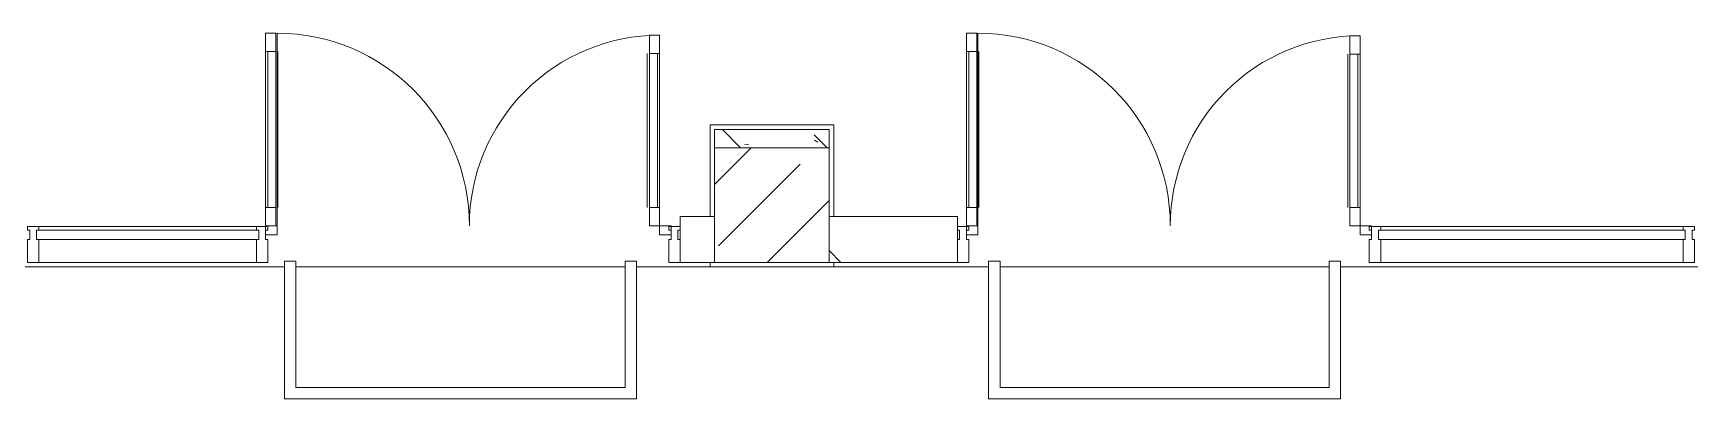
# Model space of a CAD drawing. Header units: millimetres. Extents: x -3724 to 231642, y -8553 to 29017.
# Drawn here: x 182278 to 189513, y 12805 to 14400 of the extents above; entities that cross this region are included whole.
import ezdxf

# ---------------------------------------------------------------- set-up
doc = ezdxf.new("R2010")
doc.units = ezdxf.units.MM
for name, color, linetype, lineweight, true_color in [('A-DETL-GENF-5', 7, 'Continuous', 5, 0xaaaaaa), ('A-DOOR-2', 7, 'Continuous', 5, 0xaaaaaa), ('A-FLOR-1', 7, 'Continuous', 5, 0xaaaaaa), ('I-WALL-5', 7, 'Continuous', 5, 0x787878)]:
    doc.layers.add(name, color=color, linetype=linetype, lineweight=lineweight, true_color=true_color)
for name, color, linetype, lineweight in [('A-GLAZ-CURT-2', 7, 'Continuous', 5), ('A-GLAZ-CWMG-2', 7, 'Continuous', 5), ('I-WALL-3', 7, 'Continuous', 5), ('S-COLS-2', 7, 'Continuous', 5)]:
    doc.layers.add(name, color=color, linetype=linetype, lineweight=lineweight)

# ---------------------------------------------------------------- blocks, each defined once
blk = doc.blocks.new('Дверь_Витражная_остекление_ - ВВ-11 остекление-32352627-1_3_1_птичка')
at = {"layer": 'A-DETL-GENF-5'}
for p, q in [((-790.5, -20), (-835.5, -20)), ((-835.5, -851), (-835.5, -20)), ((-790.5, -20), (-835.5, -20)), ((-835.5, -20), (-835.5, -851)), ((-790.5, -851), (-790.5, -20)), ((-790.5, -851), (-790.5, -20)), ((840.5, -860), (840.5, -20)), ((840.5, -20), (840.5, -860)), ((885.5, -860), (885.5, -20)), ((885.5, -860), (885.5, -20)), ((-835.5, -100), (-790.5, -100)), ((-825.5, -771), (-825.5, -100)), ((-781.5, -771), (-781.5, -100)), ((831.5, -780), (831.5, -100)), ((885.5, -100), (840.5, -100)), ((875.5, -780), (875.5, -100)), ((-835.5, -771), (-790.5, -771)), ((885.5, -780), (840.5, -780)), ((-835.5, -851), (-790.5, -851)), ((-835.5, -851), (-790.5, -851)), ((885.5, -860), (840.5, -860)), ((840.5, -860), (885.5, -860))]:
    blk.add_line(p, q, dxfattribs=at)
at = {"layer": 'A-DOOR-2'}
for p, q in [((-885.5, 20), (-835.5, 20)), ((-885.5, -20), (-885.5, 20)), ((-835.5, 20), (-835.5, -20)), ((835.5, 20), (885.5, 20)), ((835.5, -20), (835.5, 20)), ((885.5, 20), (885.5, -20)), ((-835.5, -20), (-885.5, -20)), ((-835.5, -851), (-835.5, -20)), ((835.5, -860), (835.5, -20)), ((885.5, -20), (835.5, -20))]:
    blk.add_line(p, q, dxfattribs=at)
for centre, radius, start, end in [((-835.5, -20), 831, 270, 0), ((835.5, -20), 840, 180, 270)]:
    blk.add_arc(centre, radius, start, end, dxfattribs=at)
blk = doc.blocks.new('Системная панель - Стекло - 40мм-32352622-1_3_1_птичка')
at = {"layer": 'A-GLAZ-CURT-2'}
for p, q in [((485, 40), (-485, 40)), ((-485, 40), (-485, 0)), ((-485, 0), (485, 0)), ((485, 0), (485, 40))]:
    blk.add_line(p, q, dxfattribs=at)
blk = doc.blocks.new('Прямоугольный импост - Импост структурный с накладкой - 160мм Темный-32352618-1_3_1_птичка')
at = {"layer": 'A-GLAZ-CWMG-2'}
for p, q in [((102599, 13557), (103549, 13557)), ((102599, 13400), (103549, 13400))]:
    blk.add_line(p, q, dxfattribs=at)
blk = doc.blocks.new('Прямоугольный импост - Импост структурный с накладкой - 160мм Темный-V208-1_3_1_птичка')
at = {"layer": 'A-GLAZ-CWMG-2'}
for p, q in [((-25, 0), (-25, 17)), ((-25, 17), (25, 17)), ((-15, 0), (-25, 0)), ((-15, -40), (-15, 0)), ((25, 0), (15, 0)), ((15, 0), (15, -40)), ((25, 17), (25, 0)), ((-25, -140), (-25, -40)), ((-25, -40), (-15, -40)), ((15, -40), (25, -40)), ((25, -40), (25, -140)), ((25, -140), (-25, -140))]:
    blk.add_line(p, q, dxfattribs=at)
blk = doc.blocks.new('Прямоугольный импост - Импост структурный с накладкой - 160мм Темный-32310142-1_3_1_птичка')
at = {"layer": 'A-GLAZ-CWMG-2'}
for p, q in [((-50, 0), (-50, 17)), ((-50, 17), (0, 17)), ((-40, 0), (-50, 0)), ((-40, -40), (-40, 0)), ((0, 0), (-10, 0)), ((-10, 0), (-10, -40)), ((0, 17), (0, 0)), ((-50, -140), (-50, -40)), ((-50, -40), (-40, -40)), ((-10, -40), (0, -40)), ((0, -40), (0, -140)), ((0, -140), (-50, -140))]:
    blk.add_line(p, q, dxfattribs=at)
blk = doc.blocks.new('Прямоугольный импост - Импост структурный с накладкой - 160мм Темный-32354018-1_3_1_птичка')
at = {"layer": 'A-GLAZ-CWMG-2'}
for p, q in [((108459, 13557), (109779, 13557)), ((108459, 13400), (109779, 13400))]:
    blk.add_line(p, q, dxfattribs=at)
blk = doc.blocks.new('Дверь_Витражная_остекление_ - ВВ-12 остекление-32353611-1_3_1_птичка')
at = {"layer": 'A-DETL-GENF-5'}
for p, q in [((-789.5, -20), (-834.5, -20)), ((-834.5, -849), (-834.5, -20)), ((-789.5, -20), (-834.5, -20)), ((-834.5, -20), (-834.5, -849)), ((-789.5, -849), (-789.5, -20)), ((-789.5, -849), (-789.5, -20)), ((839.5, -860), (839.5, -20)), ((839.5, -20), (839.5, -860)), ((884.5, -860), (884.5, -20)), ((884.5, -860), (884.5, -20)), ((-834.5, -100), (-789.5, -100)), ((-824.5, -769), (-824.5, -100)), ((-780.5, -769), (-780.5, -100)), ((830.5, -780), (830.5, -100)), ((884.5, -100), (839.5, -100)), ((874.5, -780), (874.5, -100)), ((-834.5, -769), (-789.5, -769)), ((884.5, -780), (839.5, -780)), ((-834.5, -849), (-789.5, -849)), ((-834.5, -849), (-789.5, -849)), ((884.5, -860), (839.5, -860)), ((839.5, -860), (884.5, -860))]:
    blk.add_line(p, q, dxfattribs=at)
at = {"layer": 'A-DOOR-2'}
for p, q in [((-884.5, 20), (-834.5, 20)), ((-884.5, -20), (-884.5, 20)), ((-834.5, 20), (-834.5, -20)), ((834.5, 20), (884.5, 20)), ((834.5, -20), (834.5, 20)), ((884.5, 20), (884.5, -20)), ((-834.5, -20), (-884.5, -20)), ((-834.5, -849), (-834.5, -20)), ((834.5, -860), (834.5, -20)), ((884.5, -20), (834.5, -20))]:
    blk.add_line(p, q, dxfattribs=at)
for centre, radius, start, end in [((-834.5, -20), 829, 270, 0), ((834.5, -20), 840, 180, 270)]:
    blk.add_arc(centre, radius, start, end, dxfattribs=at)
blk = doc.blocks.new('Системная панель - Стекло - 40мм-32353599-1_3_1_птичка')
at = {"layer": 'A-GLAZ-CURT-2'}
for p, q in [((670, 40), (-670, 40)), ((-670, 40), (-670, 0)), ((-670, 0), (670, 0)), ((670, 0), (670, 40))]:
    blk.add_line(p, q, dxfattribs=at)
blk = doc.blocks.new('Прямоугольный импост - Импост структурный с накладкой - 160мм Темный-30755595-1_3_1_птичка')
at = {"layer": 'A-GLAZ-CWMG-2'}
for p, q in [((0, 17), (-50, 17)), ((-50, 17), (-50, 0)), ((-50, 0), (-40, 0)), ((-40, 0), (-40, -40)), ((-10, -40), (-10, 0)), ((-10, 0), (0, 0)), ((0, 0), (0, 17)), ((-40, -40), (-50, -40)), ((-50, -40), (-50, -140)), ((0, -40), (-10, -40)), ((0, -140), (0, -40)), ((-50, -140), (0, -140))]:
    blk.add_line(p, q, dxfattribs=at)
blk = doc.blocks.new('Прямоугольный импост - Импост структурный с накладкой - 160мм Темный-V267-1_3_1_птичка')
at = {"layer": 'A-GLAZ-CWMG-2'}
for p, q in [((0, 17), (-50, 17)), ((-50, 17), (-50, 0)), ((-50, 0), (-40, 0)), ((-40, 0), (-40, -40)), ((-10, -40), (-10, 0)), ((-10, 0), (0, 0)), ((0, 0), (0, 17)), ((-40, -40), (-50, -40)), ((-50, -40), (-50, -140)), ((0, -40), (-10, -40)), ((0, -140), (0, -40)), ((-50, -140), (0, -140))]:
    blk.add_line(p, q, dxfattribs=at)

msp = doc.modelspace()

# ---------------------------------------------------------------- hatches: boundary and pattern name
at = {"layer": 'I-WALL-3'}
h = msp.add_hatch(dxfattribs=at)
h.set_pattern_fill('FP_136', color=256, style=0, pattern_type=2)
h.set_pattern_definition([(135, (79704.3, 0), (-353.5534, -353.5534), [])])
h.paths.add_polyline_path([(189534.3, 13400), (190254.3, 13400), (190254.3, 13600), (189533.3, 13600), (189533.3, 13400)])
h.paths.add_polyline_path([(185187.2, 13400), (185254.3, 13400), (185254.3, 13600), (185104.3, 13600), (185104.3, 13400)])
h.paths.add_polyline_path([(180804.3, 13400), (181102.3, 13400), (181102.3, 13600), (180804.3, 13600)])
h.paths.add_polyline_path([(186314.3, 13400), (186314.3, 13600), (185754.3, 13600), (185754.3, 13400), (185774.3, 13400)])
at = {"layer": 'I-WALL-5'}
h = msp.add_hatch(dxfattribs=at)
h.set_pattern_fill('FP_144', color=256, style=0, pattern_type=2)
h.set_pattern_definition([(135, (79704.3, 0), (-377.1708, -377.1708), [533.4, -88.9, 17.78, -88.9]), (135, (79704.3, 376.94), (-377.1708, -377.1708), []), (50, (79704.3, 0), (637.6445, -55.7866), [66.675, -733.425]), (355, (79704.3, 0), (-123.3494, 668.6992), [53.34, -586.74]), (100.451, (79757.4, -4.65), (514.299, 612.908), [56.665, -623.315]), (46.184, (79704.3, 177.8), (948.7764, -147.1497), [100.012, -1100.137]), (96.636, (79783.3, 165.5), (830.909, 865.997), [84.998, -934.973]), (351.184, (79704.3, 177.8), (830.918, 865.988), [80.01, -880.11]), (21, (79793.2, 133.35), (530.6506, -357.9283), [66.675, -733.425]), (326, (79793.2, 133.35), (216.308, 644.6585), [53.34, -586.74]), (71.451, (79837.4, 103.5), (746.9596, 286.7243), [56.665, -623.315]), (37.5, (79704.28, 0), (10.81053, 295.9426), [16.764, -562.864, 16.764, -578.866, -588.962]), (37.5, (79704.28, 0), (10.81053, 295.9426), [-1175.258, 16.764, -572.198]), (7.5, (79704.28, 0), (233.8692, 350.6318), [16.764, -322.834, 16.764, -549.529, -224.472]), (7.5, (79704.28, 0), (233.8692, 350.6318), [-905.891, 16.764, -207.708]), (327.5, (79506.03, 0), (474.5678, -20.0513), [16.764, -205.486, 16.764, -676.656, -920.115]), (327.5, (79506.03, 0), (474.5678, -20.0513), [-915.67, 16.764, -903.351]), (317.5, (79417.13, 0), (518.4522, 88.9934), [16.764, -272.161, 16.764, -443.738, -653.415]), (317.5, (79417.13, 0), (518.4522, 88.9934), [-749.427, 16.764, -636.651])])
h.paths.add_polyline_path([(185254.3, 13900), (185754.3, 13900), (185754.3, 13980), (185254.3, 13980)])
at = {"layer": 'S-COLS-2'}
h = msp.add_hatch(dxfattribs=at)
h.set_pattern_fill('FP_118', color=256, style=0, pattern_type=2)
h.set_pattern_definition([(45, (79704.28, 0), (-285.1231, 285.1231), []), (45, (79989.4, 0), (-285.1231, 285.1231), [504.031, -100.806, 16.764, -84.042])])
h.paths.add_polyline_path([(185738.8, 13400), (185754.3, 13400), (185754.3, 13900), (185254.3, 13900), (185254.3, 13400)])

# ---------------------------------------------------------------- linework, layer by layer
at = {"layer": 'A-FLOR-1'}
for p, q in [((185234.3, 13600), (185234.3, 14000)), ((185234.3, 14000), (185774.3, 14000)), ((185774.3, 14000), (185774.3, 13600)), ((183425.9, 13404.6), (183375.9, 13404.6)), ((183375.9, 13404.6), (183375.9, 12804.6)), ((183425.9, 12854.6), (183425.9, 13404.6)), ((184913, 13404.6), (184863, 13404.6)), ((184863, 13404.6), (184863, 12854.6)), ((184913, 12804.6), (184913, 13404.6)), ((185234.3, 13380), (185234.3, 13400)), ((185774.3, 13400), (185774.3, 13380)), ((186500.9, 13404.6), (186450.9, 13404.6)), ((186450.9, 13404.6), (186450.9, 12804.6)), ((186500.9, 12854.6), (186500.9, 13404.6)), ((187988, 13404.6), (187938, 13404.6)), ((187938, 13404.6), (187938, 12854.6)), ((187988, 12804.6), (187988, 13404.6)), ((179494.3, 13380), (183375.9, 13380)), ((184863, 13380), (183425.9, 13380)), ((184913, 13380), (185774.3, 13380)), ((185774.3, 13380), (186450.9, 13380)), ((187938, 13380), (186500.9, 13380)), ((187988, 13380), (190774.3, 13380)), ((184863, 12854.6), (183425.9, 12854.6)), ((187938, 12854.6), (186500.9, 12854.6)), ((183375.9, 12804.6), (184913, 12804.6)), ((186450.9, 12804.6), (187988, 12804.6))]:
    msp.add_line(p, q, dxfattribs=at)
at = {"layer": 'I-WALL-3'}
for p, q in [((185754.3, 13980), (185254.3, 13980)), ((185254.3, 13980), (185254.3, 13900)), ((185754.3, 13900), (185754.3, 13980)), ((185254.3, 13900), (185754.3, 13900)), ((185254.3, 13600), (185104.3, 13600)), ((185104.3, 13600), (185104.3, 13400)), ((185254.3, 13400), (185254.3, 13600)), ((186314.3, 13600), (185754.3, 13600)), ((185754.3, 13600), (185754.3, 13400)), ((186314.3, 13400), (186314.3, 13600)), ((185104.3, 13400), (185254.3, 13400)), ((185754.3, 13400), (186314.3, 13400))]:
    msp.add_line(p, q, dxfattribs=at)
at = {"layer": 'S-COLS-2'}
for p, q in [((185754.3, 13900), (185254.3, 13900)), ((185254.3, 13900), (185254.3, 13600)), ((185754.3, 13600), (185754.3, 13900)), ((185254.3, 13600), (185254.3, 13400)), ((185754.3, 13400), (185754.3, 13600)), ((185254.3, 13400), (185754.3, 13400))]:
    msp.add_line(p, q, dxfattribs=at)

# ---------------------------------------------------------------- block references
at = {"layer": 'A-DOOR-2', "rotation": 180}
for name, p in [('Дверь_Витражная_остекление_ - ВВ-11 остекление-32352627-1_3_1_птичка', (184178.8, 13540)), ('Дверь_Витражная_остекление_ - ВВ-12 остекление-32353611-1_3_1_птичка', (187238.8, 13540))]:
    msp.add_blockref(name, p, dxfattribs=at)
at = {"layer": 'A-GLAZ-CURT-2', "rotation": 180}
for name, p in [('Системная панель - Стекло - 40мм-32352622-1_3_1_птичка', (182778.3, 13540)), ('Системная панель - Стекло - 40мм-32353599-1_3_1_птичка', (188823.3, 13540))]:
    msp.add_blockref(name, p, dxfattribs=at)
at = {"layer": 'A-GLAZ-CWMG-2', "extrusion": (0, 0, -1)}
for name, p in [('Прямоугольный импост - Импост структурный с накладкой - 160мм Темный-V208-1_3_1_птичка', (-182278.3, 13540)), ('Прямоугольный импост - Импост структурный с накладкой - 160мм Темный-V208-1_3_1_птичка', (-183278.3, 13540)), ('Прямоугольный импост - Импост структурный с накладкой - 160мм Темный-32310142-1_3_1_птичка', (-186314.3, 13540)), ('Прямоугольный импост - Импост структурный с накладкой - 160мм Темный-V208-1_3_1_птичка', (-188138.3, 13540))]:
    msp.add_blockref(name, p, dxfattribs=at)
at = {"layer": 'A-GLAZ-CWMG-2'}
for name, p in [('Прямоугольный импост - Импост структурный с накладкой - 160мм Темный-32352618-1_3_1_птичка', (79704.3, 0)), ('Прямоугольный импост - Импост структурный с накладкой - 160мм Темный-V267-1_3_1_птичка', (185104.3, 13540)), ('Прямоугольный импост - Импост структурный с накладкой - 160мм Темный-32354018-1_3_1_птичка', (79704.3, 0)), ('Прямоугольный импост - Импост структурный с накладкой - 160мм Темный-30755595-1_3_1_птичка', (189533.3, 13540))]:
    msp.add_blockref(name, p, dxfattribs=at)

doc.saveas('drawing.dxf')
